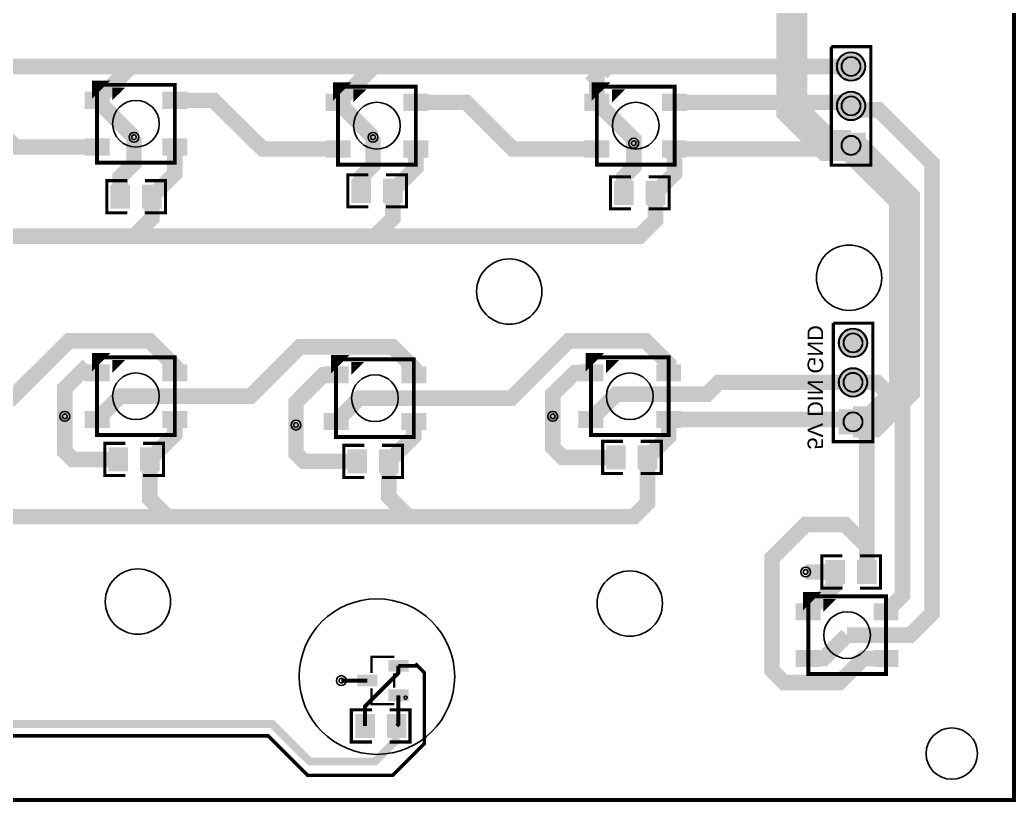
# Model space of a CAD drawing. Extents: x -5 to 8273, y -8280 to 5.
# Drawn here: x 5751 to 8273, y -8273 to -6292 of the extents above; entities that cross this region are included whole.
import ezdxf

# ---------------------------------------------------------------- set-up
doc = ezdxf.new("R2010")
doc.units = 9
for name, color, linetype, true_color in [('BoardOutLine', 7, 'Continuous', 0xff00ff), ('BottomLayer', 7, 'Continuous', 0x0000ff), ('BottomSilkLayer', 7, 'Continuous', 0x66cc33), ('BottomSolderMaskLayer', 7, 'Continuous', 0xaa00ff), ('Document', 7, 'Continuous', 0xffffff), ('Hole', 7, 'Continuous', 0x222222), ('Multi-Layer', 7, 'Continuous', 0xc0c0c0), ('TopLayer', 7, 'Continuous', 0xff0000), ('TopPasteMaskLayer', 7, 'Continuous', 0x808080), ('TopSilkLayer', 7, 'Continuous', 0xffcc00), ('TopSolderMaskLayer', 7, 'Continuous', 0x800080)]:
    doc.layers.add(name, color=color, linetype=linetype, true_color=true_color)
doc.styles.get("Standard").update_dxf_attribs({"font": 'arial.ttf'})

msp = doc.modelspace()

# ---------------------------------------------------------------- hatches: boundary and pattern name
at = {"layer": 'BottomSolderMaskLayer'}
for points in [[(7818.6, -6410, 1), (7891.4, -6410, 1)], [(7818.6, -6510, 1), (7891.4, -6510, 1)], [(7818.4, -6641.9), (7818.4, -6578.1), (7891.6, -6578.1), (7891.6, -6641.9)], [(7823.6, -7110, 1), (7896.4, -7110, 1)], [(7823.6, -7210, 1), (7896.4, -7210, 1)], [(7823.4, -7341.9), (7823.4, -7278.1), (7896.6, -7278.1), (7896.6, -7341.9)]]:
    msp.add_hatch(color=256, dxfattribs=at).paths.add_polyline_path(points)
at = {"layer": 'Multi-Layer'}
for points in [[(7819.6, -6410, 1), (7890.4, -6410, 1)], [(7819.6, -6510, 1), (7890.4, -6510, 1)], [(7819.6, -6641), (7819.6, -6579), (7890.4, -6579), (7890.4, -6641)], [(7824.6, -7110, 1), (7895.4, -7110, 1)], [(7824.6, -7210, 1), (7895.4, -7210, 1)], [(7824.6, -7341), (7824.6, -7279), (7895.4, -7279), (7895.4, -7341)]]:
    msp.add_hatch(color=256, dxfattribs=at).paths.add_polyline_path(points)
at = {"layer": 'TopLayer'}
for points in [[(5976.1, -6515.6), (5917, -6515.6), (5917, -6476.3), (5976.1, -6476.3)], [(6172.9, -6515.6), (6113.9, -6515.6), (6113.9, -6476.3), (6172.9, -6476.3)], [(6586.1, -6520.6), (6527, -6520.6), (6527, -6481.3), (6586.1, -6481.3)], [(6782.9, -6520.6), (6723.9, -6520.6), (6723.9, -6481.3), (6782.9, -6481.3)], [(7241.1, -6520.6), (7182, -6520.6), (7182, -6481.3), (7241.1, -6481.3)], [(7437.9, -6520.6), (7378.9, -6520.6), (7378.9, -6481.3), (7437.9, -6481.3)], [(5976.1, -6633.7), (5917, -6633.7), (5917, -6594.4), (5976.1, -6594.4)], [(6172.9, -6633.7), (6113.9, -6633.7), (6113.9, -6594.4), (6172.9, -6594.4)], [(6586.1, -6638.7), (6527, -6638.7), (6527, -6599.4), (6586.1, -6599.4)], [(6782.9, -6638.7), (6723.9, -6638.7), (6723.9, -6599.4), (6782.9, -6599.4)], [(7241.1, -6638.7), (7182, -6638.7), (7182, -6599.4), (7241.1, -6599.4)], [(7437.9, -6638.7), (7378.9, -6638.7), (7378.9, -6599.4), (7437.9, -6599.4)], [(6637.8, -6753.5), (6592.2, -6753.5), (6592.2, -6696.5), (6637.8, -6696.5)], [(6717.8, -6753.5), (6672.2, -6753.5), (6672.2, -6696.5), (6717.8, -6696.5)], [(7302.8, -6758.5), (7257.2, -6758.5), (7257.2, -6701.5), (7302.8, -6701.5)], [(7382.8, -6758.5), (7337.2, -6758.5), (7337.2, -6701.5), (7382.8, -6701.5)], [(6027.8, -6768.5), (5982.2, -6768.5), (5982.2, -6711.5), (6027.8, -6711.5)], [(6107.8, -6768.5), (6062.2, -6768.5), (6062.2, -6711.5), (6107.8, -6711.5)], [(5976.1, -7205.6), (5917, -7205.6), (5917, -7166.3), (5976.1, -7166.3)], [(6172.9, -7205.6), (6113.9, -7205.6), (6113.9, -7166.3), (6172.9, -7166.3)], [(6581.1, -7210.6), (6522, -7210.6), (6522, -7171.3), (6581.1, -7171.3)], [(6777.9, -7210.6), (6718.9, -7210.6), (6718.9, -7171.3), (6777.9, -7171.3)], [(7226.1, -7205.6), (7167, -7205.6), (7167, -7166.3), (7226.1, -7166.3)], [(7422.9, -7205.6), (7363.9, -7205.6), (7363.9, -7166.3), (7422.9, -7166.3)], [(5976.1, -7323.7), (5917, -7323.7), (5917, -7284.4), (5976.1, -7284.4)], [(6172.9, -7323.7), (6113.9, -7323.7), (6113.9, -7284.4), (6172.9, -7284.4)], [(7226.1, -7323.7), (7167, -7323.7), (7167, -7284.4), (7226.1, -7284.4)], [(7422.9, -7323.7), (7363.9, -7323.7), (7363.9, -7284.4), (7422.9, -7284.4)], [(6581.1, -7328.7), (6522, -7328.7), (6522, -7289.4), (6581.1, -7289.4)], [(6777.9, -7328.7), (6718.9, -7328.7), (6718.9, -7289.4), (6777.9, -7289.4)], [(6022.8, -7433.5), (5977.2, -7433.5), (5977.2, -7376.5), (6022.8, -7376.5)], [(6102.8, -7433.5), (6057.2, -7433.5), (6057.2, -7376.5), (6102.8, -7376.5)], [(6627.8, -7438.5), (6582.2, -7438.5), (6582.2, -7381.5), (6627.8, -7381.5)], [(6707.8, -7438.5), (6662.2, -7438.5), (6662.2, -7381.5), (6707.8, -7381.5)], [(7282.8, -7428.5), (7237.2, -7428.5), (7237.2, -7371.5), (7282.8, -7371.5)], [(7362.8, -7428.5), (7317.2, -7428.5), (7317.2, -7371.5), (7362.8, -7371.5)], [(7837.8, -7718.5), (7792.2, -7718.5), (7792.2, -7661.5), (7837.8, -7661.5)], [(7917.8, -7718.5), (7872.2, -7718.5), (7872.2, -7661.5), (7917.8, -7661.5)], [(7776.1, -7810.6), (7717, -7810.6), (7717, -7771.3), (7776.1, -7771.3)], [(7972.9, -7810.6), (7913.9, -7810.6), (7913.9, -7771.3), (7972.9, -7771.3)], [(7776.1, -7928.7), (7717, -7928.7), (7717, -7889.4), (7776.1, -7889.4)], [(7972.9, -7928.7), (7913.9, -7928.7), (7913.9, -7889.4), (7972.9, -7889.4)], [(6684.8, -7913.8), (6734, -7913.8), (6734, -7941.4), (6684.8, -7941.4)], [(6606, -7951.2), (6655.2, -7951.2), (6655.2, -7978.8), (6606, -7978.8)], [(6684.8, -7988.6), (6734, -7988.6), (6734, -8016.2), (6684.8, -8016.2)], [(6602.2, -8051.5), (6647.8, -8051.5), (6647.8, -8108.5), (6602.2, -8108.5)], [(6682.2, -8051.5), (6727.8, -8051.5), (6727.8, -8108.5), (6682.2, -8108.5)]]:
    msp.add_hatch(color=256, dxfattribs=at).paths.add_polyline_path(points)
at = {"layer": 'TopPasteMaskLayer'}
for points in [[(5976.1, -6515.6), (5917, -6515.6), (5917, -6476.3), (5976.1, -6476.3)], [(6172.9, -6515.6), (6113.9, -6515.6), (6113.9, -6476.3), (6172.9, -6476.3)], [(6586.1, -6520.6), (6527, -6520.6), (6527, -6481.3), (6586.1, -6481.3)], [(6782.9, -6520.6), (6723.9, -6520.6), (6723.9, -6481.3), (6782.9, -6481.3)], [(7241.1, -6520.6), (7182, -6520.6), (7182, -6481.3), (7241.1, -6481.3)], [(7437.9, -6520.6), (7378.9, -6520.6), (7378.9, -6481.3), (7437.9, -6481.3)], [(5976.1, -6633.7), (5917, -6633.7), (5917, -6594.4), (5976.1, -6594.4)], [(6172.9, -6633.7), (6113.9, -6633.7), (6113.9, -6594.4), (6172.9, -6594.4)], [(6586.1, -6638.7), (6527, -6638.7), (6527, -6599.4), (6586.1, -6599.4)], [(6782.9, -6638.7), (6723.9, -6638.7), (6723.9, -6599.4), (6782.9, -6599.4)], [(7241.1, -6638.7), (7182, -6638.7), (7182, -6599.4), (7241.1, -6599.4)], [(7437.9, -6638.7), (7378.9, -6638.7), (7378.9, -6599.4), (7437.9, -6599.4)], [(6637.8, -6753.5), (6592.2, -6753.5), (6592.2, -6696.5), (6637.8, -6696.5)], [(6717.8, -6753.5), (6672.2, -6753.5), (6672.2, -6696.5), (6717.8, -6696.5)], [(7302.8, -6758.5), (7257.2, -6758.5), (7257.2, -6701.5), (7302.8, -6701.5)], [(7382.8, -6758.5), (7337.2, -6758.5), (7337.2, -6701.5), (7382.8, -6701.5)], [(6027.8, -6768.5), (5982.2, -6768.5), (5982.2, -6711.5), (6027.8, -6711.5)], [(6107.8, -6768.5), (6062.2, -6768.5), (6062.2, -6711.5), (6107.8, -6711.5)], [(5976.1, -7205.6), (5917, -7205.6), (5917, -7166.3), (5976.1, -7166.3)], [(6172.9, -7205.6), (6113.9, -7205.6), (6113.9, -7166.3), (6172.9, -7166.3)], [(6581.1, -7210.6), (6522, -7210.6), (6522, -7171.3), (6581.1, -7171.3)], [(6777.9, -7210.6), (6718.9, -7210.6), (6718.9, -7171.3), (6777.9, -7171.3)], [(7226.1, -7205.6), (7167, -7205.6), (7167, -7166.3), (7226.1, -7166.3)], [(7422.9, -7205.6), (7363.9, -7205.6), (7363.9, -7166.3), (7422.9, -7166.3)], [(5976.1, -7323.7), (5917, -7323.7), (5917, -7284.4), (5976.1, -7284.4)], [(6172.9, -7323.7), (6113.9, -7323.7), (6113.9, -7284.4), (6172.9, -7284.4)], [(7226.1, -7323.7), (7167, -7323.7), (7167, -7284.4), (7226.1, -7284.4)], [(7422.9, -7323.7), (7363.9, -7323.7), (7363.9, -7284.4), (7422.9, -7284.4)], [(6581.1, -7328.7), (6522, -7328.7), (6522, -7289.4), (6581.1, -7289.4)], [(6777.9, -7328.7), (6718.9, -7328.7), (6718.9, -7289.4), (6777.9, -7289.4)], [(6022.8, -7433.5), (5977.2, -7433.5), (5977.2, -7376.5), (6022.8, -7376.5)], [(6102.8, -7433.5), (6057.2, -7433.5), (6057.2, -7376.5), (6102.8, -7376.5)], [(6627.8, -7438.5), (6582.2, -7438.5), (6582.2, -7381.5), (6627.8, -7381.5)], [(6707.8, -7438.5), (6662.2, -7438.5), (6662.2, -7381.5), (6707.8, -7381.5)], [(7282.8, -7428.5), (7237.2, -7428.5), (7237.2, -7371.5), (7282.8, -7371.5)], [(7362.8, -7428.5), (7317.2, -7428.5), (7317.2, -7371.5), (7362.8, -7371.5)], [(7837.8, -7718.5), (7792.2, -7718.5), (7792.2, -7661.5), (7837.8, -7661.5)], [(7917.8, -7718.5), (7872.2, -7718.5), (7872.2, -7661.5), (7917.8, -7661.5)], [(7776.1, -7810.6), (7717, -7810.6), (7717, -7771.3), (7776.1, -7771.3)], [(7972.9, -7810.6), (7913.9, -7810.6), (7913.9, -7771.3), (7972.9, -7771.3)], [(7776.1, -7928.7), (7717, -7928.7), (7717, -7889.4), (7776.1, -7889.4)], [(7972.9, -7928.7), (7913.9, -7928.7), (7913.9, -7889.4), (7972.9, -7889.4)], [(6684.8, -7913.8), (6734, -7913.8), (6734, -7941.4), (6684.8, -7941.4)], [(6606, -7951.2), (6655.2, -7951.2), (6655.2, -7978.8), (6606, -7978.8)], [(6684.8, -7988.6), (6734, -7988.6), (6734, -8016.2), (6684.8, -8016.2)], [(6602.2, -8051.5), (6647.8, -8051.5), (6647.8, -8108.5), (6602.2, -8108.5)], [(6682.2, -8051.5), (6727.8, -8051.5), (6727.8, -8108.5), (6682.2, -8108.5)]]:
    msp.add_hatch(color=256, dxfattribs=at).paths.add_polyline_path(points)
at = {"layer": 'TopSolderMaskLayer'}
for points in [[(7818.6, -6410, 1), (7891.4, -6410, 1)], [(5978.1, -6517.6), (5915, -6517.6), (5915, -6474.3), (5978.1, -6474.3)], [(6174.9, -6517.6), (6111.9, -6517.6), (6111.9, -6474.3), (6174.9, -6474.3)], [(6588.1, -6522.6), (6525, -6522.6), (6525, -6479.3), (6588.1, -6479.3)], [(6784.9, -6522.6), (6721.9, -6522.6), (6721.9, -6479.3), (6784.9, -6479.3)], [(7243.1, -6522.6), (7180, -6522.6), (7180, -6479.3), (7243.1, -6479.3)], [(7439.9, -6522.6), (7376.9, -6522.6), (7376.9, -6479.3), (7439.9, -6479.3)], [(7818.6, -6510, 1), (7891.4, -6510, 1)], [(7818.4, -6641.9), (7818.4, -6578.1), (7891.6, -6578.1), (7891.6, -6641.9)], [(5978.1, -6635.7), (5915, -6635.7), (5915, -6592.4), (5978.1, -6592.4)], [(6174.9, -6635.7), (6111.9, -6635.7), (6111.9, -6592.4), (6174.9, -6592.4)], [(6588.1, -6640.7), (6525, -6640.7), (6525, -6597.4), (6588.1, -6597.4)], [(6784.9, -6640.7), (6721.9, -6640.7), (6721.9, -6597.4), (6784.9, -6597.4)], [(7243.1, -6640.7), (7180, -6640.7), (7180, -6597.4), (7243.1, -6597.4)], [(7439.9, -6640.7), (7376.9, -6640.7), (7376.9, -6597.4), (7439.9, -6597.4)], [(6639.8, -6755.5), (6590.2, -6755.5), (6590.2, -6694.5), (6639.8, -6694.5)], [(6719.8, -6755.5), (6670.2, -6755.5), (6670.2, -6694.5), (6719.8, -6694.5)], [(7304.8, -6760.5), (7255.2, -6760.5), (7255.2, -6699.5), (7304.8, -6699.5)], [(7384.8, -6760.5), (7335.2, -6760.5), (7335.2, -6699.5), (7384.8, -6699.5)], [(6029.8, -6770.5), (5980.2, -6770.5), (5980.2, -6709.5), (6029.8, -6709.5)], [(6109.8, -6770.5), (6060.2, -6770.5), (6060.2, -6709.5), (6109.8, -6709.5)], [(7823.6, -7110, 1), (7896.4, -7110, 1)], [(5978.1, -7207.6), (5915, -7207.6), (5915, -7164.3), (5978.1, -7164.3)], [(6174.9, -7207.6), (6111.9, -7207.6), (6111.9, -7164.3), (6174.9, -7164.3)], [(6583.1, -7212.6), (6520, -7212.6), (6520, -7169.3), (6583.1, -7169.3)], [(6779.9, -7212.6), (6716.9, -7212.6), (6716.9, -7169.3), (6779.9, -7169.3)], [(7228.1, -7207.6), (7165, -7207.6), (7165, -7164.3), (7228.1, -7164.3)], [(7424.9, -7207.6), (7361.9, -7207.6), (7361.9, -7164.3), (7424.9, -7164.3)], [(7823.6, -7210, 1), (7896.4, -7210, 1)], [(5978.1, -7325.7), (5915, -7325.7), (5915, -7282.4), (5978.1, -7282.4)], [(6174.9, -7325.7), (6111.9, -7325.7), (6111.9, -7282.4), (6174.9, -7282.4)], [(7228.1, -7325.7), (7165, -7325.7), (7165, -7282.4), (7228.1, -7282.4)], [(7424.9, -7325.7), (7361.9, -7325.7), (7361.9, -7282.4), (7424.9, -7282.4)], [(7823.4, -7341.9), (7823.4, -7278.1), (7896.6, -7278.1), (7896.6, -7341.9)], [(6583.1, -7330.7), (6520, -7330.7), (6520, -7287.4), (6583.1, -7287.4)], [(6779.9, -7330.7), (6716.9, -7330.7), (6716.9, -7287.4), (6779.9, -7287.4)], [(6024.8, -7435.5), (5975.2, -7435.5), (5975.2, -7374.5), (6024.8, -7374.5)], [(6104.8, -7435.5), (6055.2, -7435.5), (6055.2, -7374.5), (6104.8, -7374.5)], [(6629.8, -7440.5), (6580.2, -7440.5), (6580.2, -7379.5), (6629.8, -7379.5)], [(6709.8, -7440.5), (6660.2, -7440.5), (6660.2, -7379.5), (6709.8, -7379.5)], [(7284.8, -7430.5), (7235.2, -7430.5), (7235.2, -7369.5), (7284.8, -7369.5)], [(7364.8, -7430.5), (7315.2, -7430.5), (7315.2, -7369.5), (7364.8, -7369.5)], [(7839.8, -7720.5), (7790.2, -7720.5), (7790.2, -7659.5), (7839.8, -7659.5)], [(7919.8, -7720.5), (7870.2, -7720.5), (7870.2, -7659.5), (7919.8, -7659.5)], [(7778.1, -7812.6), (7715, -7812.6), (7715, -7769.3), (7778.1, -7769.3)], [(7974.9, -7812.6), (7911.9, -7812.6), (7911.9, -7769.3), (7974.9, -7769.3)], [(7778.1, -7930.7), (7715, -7930.7), (7715, -7887.4), (7778.1, -7887.4)], [(7974.9, -7930.7), (7911.9, -7930.7), (7911.9, -7887.4), (7974.9, -7887.4)], [(6683.8, -7912.8), (6735, -7912.8), (6735, -7942.4), (6683.8, -7942.4)], [(6605, -7950.2), (6656.2, -7950.2), (6656.2, -7979.8), (6605, -7979.8)], [(6683.8, -7987.6), (6735, -7987.6), (6735, -8017.2), (6683.8, -8017.2)], [(6600.2, -8049.5), (6649.8, -8049.5), (6649.8, -8110.5), (6600.2, -8110.5)], [(6680.2, -8049.5), (6729.8, -8049.5), (6729.8, -8110.5), (6680.2, -8110.5)]]:
    msp.add_hatch(color=256, dxfattribs=at).paths.add_polyline_path(points)

# ---------------------------------------------------------------- linework, layer by layer
at = {"layer": 'BoardOutLine', "const_width": 10}
msp.add_lwpolyline([(0, 0), (8267.7, 0), (8267.7, -8267.7), (0, -8267.7), (0, 0)], close=True, dxfattribs=at)
at = {"layer": 'BottomLayer', "const_width": 78.7}
for points in [[(7705, -5820), (7705, -6520), (7795, -6610), (7855, -6610)], [(7860, -7310), (7910, -7310), (7990, -7230), (7990, -6745), (7855, -6610)]]:
    msp.add_lwpolyline(points, dxfattribs=at)
at = {"layer": 'BottomSolderMaskLayer'}
for centre, radius in [((7855, -6410), 36.4), ((7855, -6410), 24.3), ((7855, -6510), 36.4), ((7855, -6510), 24.3), ((7855, -6610), 24.4), ((7860, -7110), 36.4), ((7860, -7110), 24.3), ((7860, -7210), 36.4), ((7860, -7210), 24.3), ((7860, -7310), 24.4)]:
    msp.add_circle(centre, radius, dxfattribs=at)
at = {"layer": 'Document'}
msp.add_circle((6727.5, -8008.3), 3.94, dxfattribs=at)
at = {"layer": 'Hole'}
for centre in [(6040, -6589.4), (6645, -6589.4), (7305, -6604.4), (5865, -7296.1), (7100, -7296.1), (6450, -7318.1), (7740, -7690), (6565, -7965)]:
    msp.add_circle(centre, 6, dxfattribs=at)
at = {"layer": 'Multi-Layer'}
for centre, radius in [((7855, -6410), 35.4), ((7855, -6410), 23.6), ((7855, -6510), 35.4), ((7855, -6510), 23.6), ((6040, -6589.4), 12.5), ((6645, -6589.4), 12.5), ((7305, -6604.4), 12.5), ((7855, -6610), 23.6), ((7850, -6945), 82.7), ((6990, -6980), 82.7), ((7860, -7110), 35.4), ((7860, -7110), 23.6), ((7860, -7210), 35.4), ((7860, -7210), 23.6), ((5865, -7296.1), 12.5), ((7100, -7296.1), 12.5), ((7860, -7310), 23.6), ((6450, -7318.1), 12.5), ((6050, -7765), 82.7), ((7295, -7770), 82.7), ((7740, -7690), 12.5), ((6565, -7965), 12.5), ((8110, -8150), 65)]:
    msp.add_circle(centre, radius, dxfattribs=at)
at = {"layer": 'TopLayer'}
for points, const_width in [([(6049.1, -6410), (5372.5, -6410), (5296.6, -6485.9)], 39.4), ([(6647.5, -6410), (6032.5, -6410), (5946.6, -6495.9)], 39.4), ([(7240, -6410), (6647.5, -6410), (6556.6, -6500.9)], 39.4), ([(7855, -6410), (7240, -6410), (7210, -6440), (7211.6, -6441.6), (7211.6, -6500.9)], 39.4), ([(5493.4, -6485.9), (5611, -6485.9), (5741, -6614.1), (5946.6, -6614.1)], 39.4), ([(6040, -6589.4), (6040, -6589.4), (5946.6, -6495.9)], 39.4), ([(6143.4, -6495.9), (6241, -6495.9), (6366, -6619.1), (6556.6, -6619.1)], 39.4), ([(6645, -6589.4), (6645, -6589.4), (6556.6, -6500.9)], 39.4), ([(6753.4, -6500.9), (6881, -6500.9), (6999.2, -6619.1), (7211.6, -6619.1)], 39.4), ([(7305, -6604.4), (7305, -6594.4), (7211.6, -6500.9)], 39.4), ([(7408.4, -6500.9), (7846, -6500.9), (7855, -6510)], 39.4), ([(7845, -7850), (8005, -7850), (8060, -7795), (8060, -6655), (7925, -6520), (7865, -6520), (7855, -6510)], 39.4), ([(6005, -6740), (6005, -6690), (6040, -6655), (6040, -6589.4)], 39.4), ([(6615, -6725), (6615, -6690), (6645, -6660), (6645, -6589.4)], 39.4), ([(6085, -6740), (6143.4, -6681.6), (6143.4, -6614.1)], 39.4), ([(6695, -6725), (6753.4, -6666.6), (6753.4, -6619.1)], 39.4), ([(7280, -6730), (7280, -6690), (7305, -6665), (7305, -6604.4)], 39.4), ([(7360, -6730), (7408.4, -6681.6), (7408.4, -6619.1)], 39.4), ([(7855, -6610), (7846, -6619.1), (7408.4, -6619.1)], 39.4), ([(6040, -6840), (6650, -6840), (6690, -6800), (6695, -6795), (6695, -6725)], 39.4), ([(5390, -6840), (6040, -6840), (6085, -6795), (6085, -6740)], 39.4), ([(6650, -6840), (7320, -6840), (7360, -6800), (7360, -6730)], 39.4), ([(6143.4, -7185.9), (6143.4, -7168.4), (6080, -7105), (5875, -7105), (5730, -7250), (5350.6, -7250), (5291.6, -7309)], 39.4), ([(6748.4, -7190.9), (6748.4, -7173.4), (6695, -7120), (6460, -7120), (6335, -7245), (6005.6, -7245), (5946.6, -7304)], 39.4), ([(7393.4, -7185.9), (7393.4, -7163.4), (7335, -7105), (7140, -7105), (6995, -7250), (6610.6, -7250), (6551.6, -7309)], 39.4), ([(5865, -7296.1), (5865, -7225), (5910, -7180), (5916, -7185.9), (5946.6, -7185.9)], 39.4), ([(6450, -7318.1), (6450, -7260), (6519, -7190.9), (6551.6, -7190.9)], 39.4), ([(7100, -7296.1), (7100, -7240), (7156, -7185.9), (7196.6, -7185.9)], 39.4), ([(7860, -7210), (7520, -7210), (7490, -7240), (7260.6, -7240), (7196.6, -7304)], 39.4), ([(7860, -7210), (7920, -7210), (7985, -7275), (7985, -7749.4), (7943.4, -7791)], 39.4), ([(6000, -7405), (5885, -7405), (5865, -7385), (5865, -7296.1)], 39.4), ([(6080, -7405), (6143.4, -7341.6), (6143.4, -7304)], 39.4), ([(7260, -7400), (7125, -7400), (7100, -7375), (7100, -7296.1)], 39.4), ([(7340, -7400), (7393.4, -7346.6), (7393.4, -7304)], 39.4), ([(7860, -7310), (7854, -7304), (7393.4, -7304)], 39.4), ([(6605, -7410), (6470, -7410), (6450, -7390), (6450, -7318.1)], 39.4), ([(6685, -7410), (6748.4, -7346.6), (6748.4, -7309)], 39.4), ([(7860, -7310), (7895, -7345), (7895, -7690)], 39.4), ([(6735, -7550), (6125, -7550), (6080, -7505), (6080, -7405)], 39.4), ([(7340, -7400), (7340, -7515), (7305, -7550), (6735, -7550), (6685, -7500), (6685, -7410)], 39.4), ([(6125, -7550), (5485, -7550), (5430, -7495), (5430, -7410)], 39.4), ([(7943.4, -7909), (7886, -7909), (7825, -7970), (7685, -7970), (7655, -7940), (7655, -7655), (7740, -7570), (7840, -7570), (7895, -7625), (7895, -7690)], 39.4), ([(7815, -7690), (7740, -7690)], 39.4), ([(7746.6, -7791), (7815, -7722.5), (7815, -7690)], 39.4), ([(7746.6, -7909), (7786, -7909), (7845, -7850)], 39.4), ([(3529.5, -8109.1), (3529.5, -8129.5), (3565, -8165), (3845, -8165), (3920, -8240), (4360, -8240), (4475, -8125), (5475, -8125), (5495, -8105), (6380, -8105), (6480, -8205), (6695, -8205), (6775, -8125), (6775, -7945), (6755, -7925), (6752.4, -7927.6), (6709.4, -7927.6)], 9), ([(6625, -8080), (6625, -8030), (6709.4, -7945.6), (6709.4, -7927.6)], 10), ([(6630.6, -7965), (6565, -7965)], 10), ([(6705, -8080), (6709.4, -8075.6), (6709.4, -8002.4)], 10), ([(5435, -8075), (6390, -8075), (6485, -8170), (6650, -8170), (6710, -8110)], 20)]:
    msp.add_lwpolyline(points, dxfattribs=dict(at, const_width=const_width))
at = {"layer": 'TopSilkLayer'}
for points, const_width in [([(7805, -6585), (7805, -6660), (7905, -6660), (7905, -6360), (7805, -6360)], 8), ([(7805, -6360), (7805, -6585)], 7.99), ([(6633.2, -6684.3), (6581.2, -6684.3), (6581.2, -6765.8), (6633.2, -6765.8)], 7.87), ([(6677.7, -6684.3), (6729.7, -6684.3), (6729.7, -6765.8), (6677.7, -6765.8)], 7.87), ([(6023.2, -6699.3), (5971.2, -6699.3), (5971.2, -6780.8), (6023.2, -6780.8)], 7.87), ([(6067.7, -6699.3), (6119.7, -6699.3), (6119.7, -6780.8), (6067.7, -6780.8)], 7.87), ([(7298.2, -6689.3), (7246.2, -6689.3), (7246.2, -6770.8), (7298.2, -6770.8)], 7.87), ([(7342.7, -6689.3), (7394.7, -6689.3), (7394.7, -6770.8), (7342.7, -6770.8)], 7.87), ([(7810, -7285), (7810, -7360), (7910, -7360), (7910, -7060), (7810, -7060)], 8), ([(7810, -7060), (7810, -7285)], 7.99), ([(6018.2, -7364.3), (5966.2, -7364.3), (5966.2, -7445.8), (6018.2, -7445.8)], 7.87), ([(6062.7, -7364.3), (6114.7, -7364.3), (6114.7, -7445.8), (6062.7, -7445.8)], 7.87), ([(7278.2, -7359.3), (7226.2, -7359.3), (7226.2, -7440.8), (7278.2, -7440.8)], 7.87), ([(7322.7, -7359.3), (7374.7, -7359.3), (7374.7, -7440.8), (7322.7, -7440.8)], 7.87), ([(6623.2, -7369.3), (6571.2, -7369.3), (6571.2, -7450.8), (6623.2, -7450.8)], 7.87), ([(6667.7, -7369.3), (6719.7, -7369.3), (6719.7, -7450.8), (6667.7, -7450.8)], 7.87), ([(7833.2, -7649.3), (7781.2, -7649.3), (7781.2, -7730.8), (7833.2, -7730.8)], 7.87), ([(7877.7, -7649.3), (7929.7, -7649.3), (7929.7, -7730.8), (7877.7, -7730.8)], 7.87), ([(6698.6, -7904.9), (6641.4, -7904.9), (6641.4, -7945.5)], 6), ([(6698.6, -7947.1), (6698.6, -7982.9)], 6), ([(6698.6, -8025.1), (6641.4, -8025.1), (6641.4, -7984.5)], 6), ([(6642.3, -8120.7), (6590.3, -8120.7), (6590.3, -8039.2), (6642.3, -8039.2)], 7.87), ([(6686.8, -8120.7), (6738.8, -8120.7), (6738.8, -8039.2), (6686.8, -8039.2)], 7.87)]:
    msp.add_lwpolyline(points, dxfattribs=dict(at, const_width=const_width))
at = {"layer": 'TopSilkLayer', "const_width": 10}
for points in [[(5938.7, -6480.2), (5938.7, -6450.7), (5968.3, -6450.7), (5938.7, -6480.2)], [(6143.4, -6653.4), (5946.6, -6653.4), (5946.6, -6456.6), (6143.4, -6456.6), (6143.4, -6653.4)], [(6548.7, -6485.2), (6548.7, -6455.7), (6578.3, -6455.7), (6548.7, -6485.2)], [(7203.7, -6485.2), (7203.7, -6455.7), (7233.3, -6455.7), (7203.7, -6485.2)], [(5989.9, -6484.1), (5989.9, -6468.4), (6005.7, -6468.4), (5989.9, -6484.1)], [(6753.4, -6658.4), (6556.6, -6658.4), (6556.6, -6461.6), (6753.4, -6461.6), (6753.4, -6658.4)], [(6599.9, -6489.1), (6599.9, -6473.4), (6615.7, -6473.4), (6599.9, -6489.1)], [(7408.4, -6658.4), (7211.6, -6658.4), (7211.6, -6461.6), (7408.4, -6461.6), (7408.4, -6658.4)], [(7254.9, -6489.1), (7254.9, -6473.4), (7270.7, -6473.4), (7254.9, -6489.1)], [(5938.7, -7170.2), (5938.7, -7140.7), (5968.3, -7140.7), (5938.7, -7170.2)], [(6143.4, -7343.4), (5946.6, -7343.4), (5946.6, -7146.6), (6143.4, -7146.6), (6143.4, -7343.4)], [(5989.9, -7174.1), (5989.9, -7158.4), (6005.7, -7158.4), (5989.9, -7174.1)], [(6543.7, -7175.2), (6543.7, -7145.7), (6573.3, -7145.7), (6543.7, -7175.2)], [(6748.4, -7348.4), (6551.6, -7348.4), (6551.6, -7151.6), (6748.4, -7151.6), (6748.4, -7348.4)], [(6594.9, -7179.1), (6594.9, -7163.4), (6610.7, -7163.4), (6594.9, -7179.1)], [(7188.7, -7170.2), (7188.7, -7140.7), (7218.3, -7140.7), (7188.7, -7170.2)], [(7393.4, -7343.4), (7196.6, -7343.4), (7196.6, -7146.6), (7393.4, -7146.6), (7393.4, -7343.4)], [(7239.9, -7174.1), (7239.9, -7158.4), (7255.7, -7158.4), (7239.9, -7174.1)], [(7738.7, -7775.2), (7738.7, -7745.7), (7768.3, -7745.7), (7738.7, -7775.2)], [(7943.4, -7948.4), (7746.6, -7948.4), (7746.6, -7751.6), (7943.4, -7751.6), (7943.4, -7948.4)], [(7789.9, -7779.1), (7789.9, -7763.4), (7805.7, -7763.4), (7789.9, -7779.1)]]:
    msp.add_lwpolyline(points, close=True, dxfattribs=at)
at = {"layer": 'TopSilkLayer'}
for centre, radius in [((6045, -6555), 59.1), ((6655, -6560), 59.1), ((7310, -6560), 59.1), ((6045, -7245), 59.1), ((6650, -7250), 59.1), ((7295, -7245), 59.1), ((6655, -7955), 196.8), ((7845, -7850), 59.1)]:
    msp.add_circle(centre, radius, dxfattribs=at)
at = {"layer": 'TopSolderMaskLayer'}
for centre, radius in [((7855, -6410), 36.4), ((7855, -6410), 24.3), ((7855, -6510), 36.4), ((7855, -6510), 24.3), ((7855, -6610), 24.4), ((7860, -7110), 36.4), ((7860, -7110), 24.3), ((7860, -7210), 36.4), ((7860, -7210), 24.3), ((7860, -7310), 24.4)]:
    msp.add_circle(centre, radius, dxfattribs=at)

# ---------------------------------------------------------------- texts
at = {"layer": 'BottomSilkLayer', "text_generation_flag": 2}
msp.add_text('5V DIN GND', height=39.37, rotation=270, dxfattribs=at).set_placement((7745, -7380))

doc.saveas('drawing.dxf')
